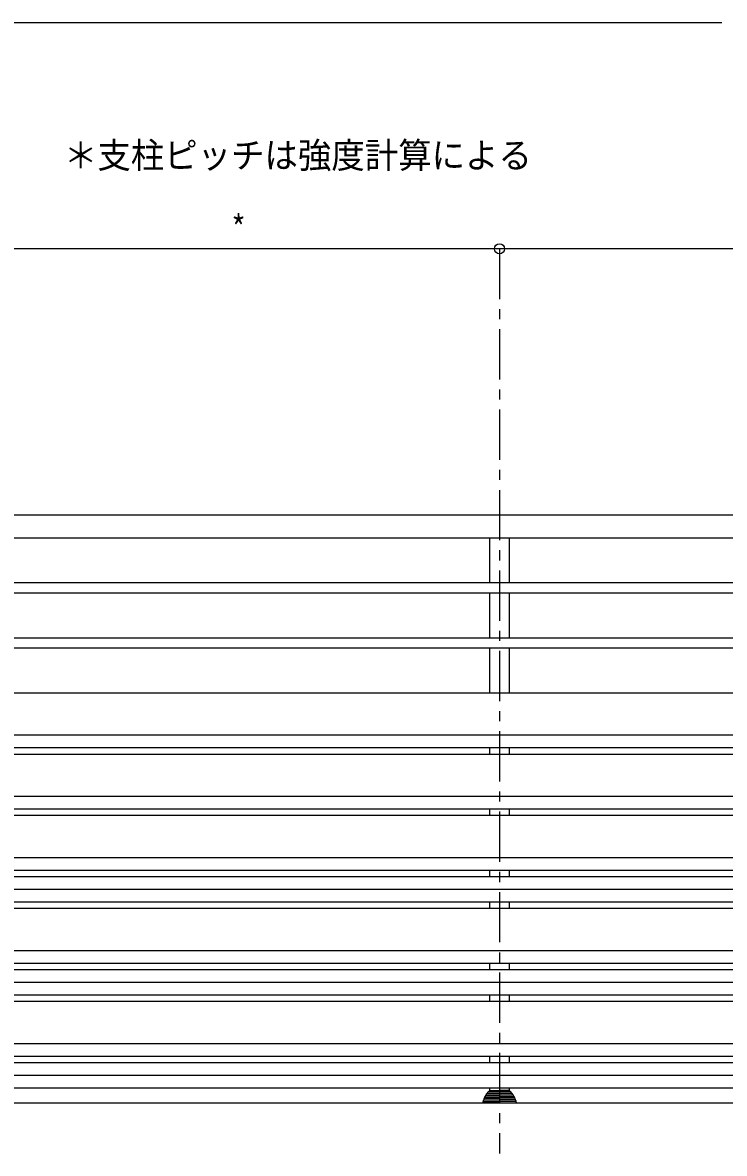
# Model space of a CAD drawing. Units: millimetres at full size, sheet at 1:5; details may follow other scales. Extents: x -1050 to 1050, y -742 to 742.
# Drawn here: x 356 to 705, y 120 to 682 of the extents above; entities that cross this region are included whole.
import ezdxf
from ezdxf.enums import TextEntityAlignment as Align

# ---------------------------------------------------------------- set-up
doc = ezdxf.new("R2010")
doc.units = ezdxf.units.MM
doc.header["$LTSCALE"] = 5
doc.linetypes.add('CHAIN1', pattern=[8, 5, -1, 1, -1])
doc.layers.add('0-9_文字', color=3, linetype='Continuous', lineweight=20)
doc.layers.add('1-5_図枠1_1', color=7, linetype='Continuous')
doc.layers.add('1-6_姿図', color=7, linetype='Continuous')
doc.styles.add('ＭＳ ゴシック', font='')
doc.styles.get('ＭＳ ゴシック').set_extended_font_data('MS Gothic')

# ---------------------------------------------------------------- blocks, each defined once
blk = doc.blocks.new('dimension_origin')
at = {"color": 0, "linetype": 'Continuous', "lineweight": -2}
blk.add_circle((0, 0), 1.25, dxfattribs=at)

msp = doc.modelspace()

# ---------------------------------------------------------------- linework, layer by layer
at = {"layer": '1-5_図枠1_1'}
msp.add_line((-990, 682.5), (703.535, 682.5), dxfattribs=at)
at = {"layer": '1-6_姿図'}
for p, q in [((593, 570), (333.5, 570)), ((852.5, 570), (593, 570)), ((872.5, 437.5), (-90, 437.5)), ((-90, 426.25), (872.5, 426.25)), ((588.25, 403.75), (588.25, 426.25)), ((597.75, 426.25), (597.75, 403.75)), ((865, 403.75), (-90, 403.75)), ((865, 398.75), (-90, 398.75)), ((588.25, 376.25), (588.25, 398.75)), ((597.75, 398.75), (597.75, 376.25)), ((865, 376.25), (-90, 376.25)), ((865, 371.25), (-90, 371.25)), ((588.25, 349), (588.25, 371.25)), ((597.75, 371.25), (597.75, 349)), ((865, 349), (-90, 349)), ((865, 328), (-90, 328)), ((865, 321.75), (-90, 321.75)), ((588.25, 318.5), (588.25, 321.75)), ((597.75, 321.75), (597.75, 318.5)), ((865, 318.5), (-90, 318.5)), ((865, 297.5), (-90, 297.5)), ((865, 291.25), (-90, 291.25)), ((865, 288), (-90, 288)), ((588.25, 288), (588.25, 291.25)), ((597.75, 291.25), (597.75, 288)), ((865, 267), (-90, 267)), ((865, 260.75), (-90, 260.75)), ((588.25, 257.5), (588.25, 260.75)), ((597.75, 260.75), (597.75, 257.5)), ((865, 257.5), (-90, 257.5)), ((865, 251.25), (-90, 251.25)), ((865, 245), (-90, 245)), ((588.25, 241.75), (588.25, 245)), ((597.75, 245), (597.75, 241.75)), ((865, 241.75), (-90, 241.75)), ((865, 220.75), (-90, 220.75)), ((865, 214.5), (-90, 214.5)), ((588.25, 211.25), (588.25, 214.5)), ((597.75, 214.5), (597.75, 211.25)), ((865, 211.25), (-90, 211.25)), ((865, 205), (-90, 205)), ((865, 198.75), (-90, 198.75)), ((588.25, 195.5), (588.25, 198.75)), ((597.75, 198.75), (597.75, 195.5)), ((865, 195.5), (-90, 195.5)), ((865, 174.5), (-90, 174.5)), ((865, 168.25), (-90, 168.25)), ((865, 165), (-90, 165)), ((588.25, 165), (588.25, 168.25)), ((597.75, 168.25), (597.75, 165)), ((865, 158.75), (-90, 158.75)), ((865, 152.5), (-90, 152.5)), ((588.25, 151.25), (588.25, 152.5)), ((597.75, 152.5), (597.75, 151.25)), ((584.941, 146.311), (584.941, 145.8)), ((585.187, 147.014), (585.187, 146.599)), ((585.187, 146.6), (593, 146.6)), ((585.505, 147.76), (585.505, 147.407)), ((585.505, 147.407), (593, 147.407)), ((585.908, 148.524), (585.908, 148.2)), ((585.908, 148.2), (593, 148.2)), ((586.36, 149.001), (593, 149.001)), ((586.424, 149.302), (586.424, 149.001)), ((586.882, 149.8), (593, 149.8)), ((587.073, 150.1), (587.073, 149.8)), ((587.527, 150.6), (593, 150.6)), ((587.75, 150.75), (587.75, 150.6)), ((588.25, 151.25), (593, 151.25)), ((597.75, 151.25), (593, 151.25)), ((598.473, 150.6), (593, 150.6)), ((599.118, 149.8), (593, 149.8)), ((599.64, 149.001), (593, 149.001)), ((600.092, 148.2), (593, 148.2)), ((600.495, 147.407), (593, 147.407)), ((600.813, 146.6), (593, 146.6)), ((598.25, 150.75), (598.25, 150.6)), ((598.927, 150.1), (598.927, 149.8)), ((599.576, 149.302), (599.576, 149.001)), ((600.092, 148.524), (600.092, 148.2)), ((600.495, 147.76), (600.495, 147.407)), ((600.813, 147.014), (600.813, 146.599)), ((601.059, 146.311), (601.059, 145.8)), ((877.5, 145), (-90, 145)), ((584.75, 145.482), (584.75, 145)), ((584.941, 145.8), (593, 145.8)), ((601.059, 145.8), (593, 145.8)), ((601.25, 145.482), (601.25, 145))]:
    msp.add_line(p, q, dxfattribs=at)
at = {"layer": '1-6_姿図', "linetype": 'CHAIN1'}
msp.add_line((593, 570), (593, 120), dxfattribs=at)
at = {"layer": '1-6_姿図'}
for centre, radius, start, end in [((585.244, 146.303), 0.303, 100.92102, 178.46143), ((585.556, 147.04), 0.37, 97.87545, 184.11221), ((585.92, 147.785), 0.415, 91.62275, 183.49063), ((586.373, 148.536), 0.466, 91.64474, 181.439), ((586.912, 149.312), 0.488, 86.57068, 181.25523), ((587.584, 150.089), 0.512, 86.56134, 178.79631), ((588.25, 150.75), 0.5, 90, 180), ((597.75, 150.75), 0.5, 0, 90), ((598.416, 150.089), 0.512, 1.20369, 93.43866), ((599.088, 149.312), 0.488, 358.74477, 93.42932), ((599.627, 148.536), 0.466, 358.561, 88.35526), ((600.08, 147.785), 0.415, 356.50937, 88.37725), ((600.444, 147.04), 0.37, 355.88779, 82.12455), ((600.756, 146.303), 0.303, 1.53857, 79.07898), ((585.114, 145.48), 0.364, 118.33625, 179.71056), ((600.886, 145.48), 0.364, 0.28944, 61.66375)]:
    msp.add_arc(centre, radius, start, end, dxfattribs=at)

# ---------------------------------------------------------------- block references
at = {"layer": '1-6_姿図', "xscale": 2, "yscale": 2, "rotation": 180}
msp.add_blockref('dimension_origin', (593, 570), dxfattribs=at)
at = {"layer": '1-6_姿図', "xscale": 2, "yscale": 2}
msp.add_blockref('dimension_origin', (593, 570), dxfattribs=at)

# ---------------------------------------------------------------- texts
at = {"layer": '0-9_文字', "style": 'ＭＳ ゴシック', "width": 0.95}
msp.add_text('＊支柱ピッチは強度計算による', height=12.83, dxfattribs=at).set_placement((376.373, 606.251), align=Align.BOTTOM_LEFT)
at = {"layer": '1-6_姿図', "style": 'ＭＳ ゴシック', "width": 0.85}
msp.add_text('*', height=12.83, dxfattribs=at).set_placement((459.5, 570), align=Align.BOTTOM_LEFT)

doc.saveas('drawing.dxf')
